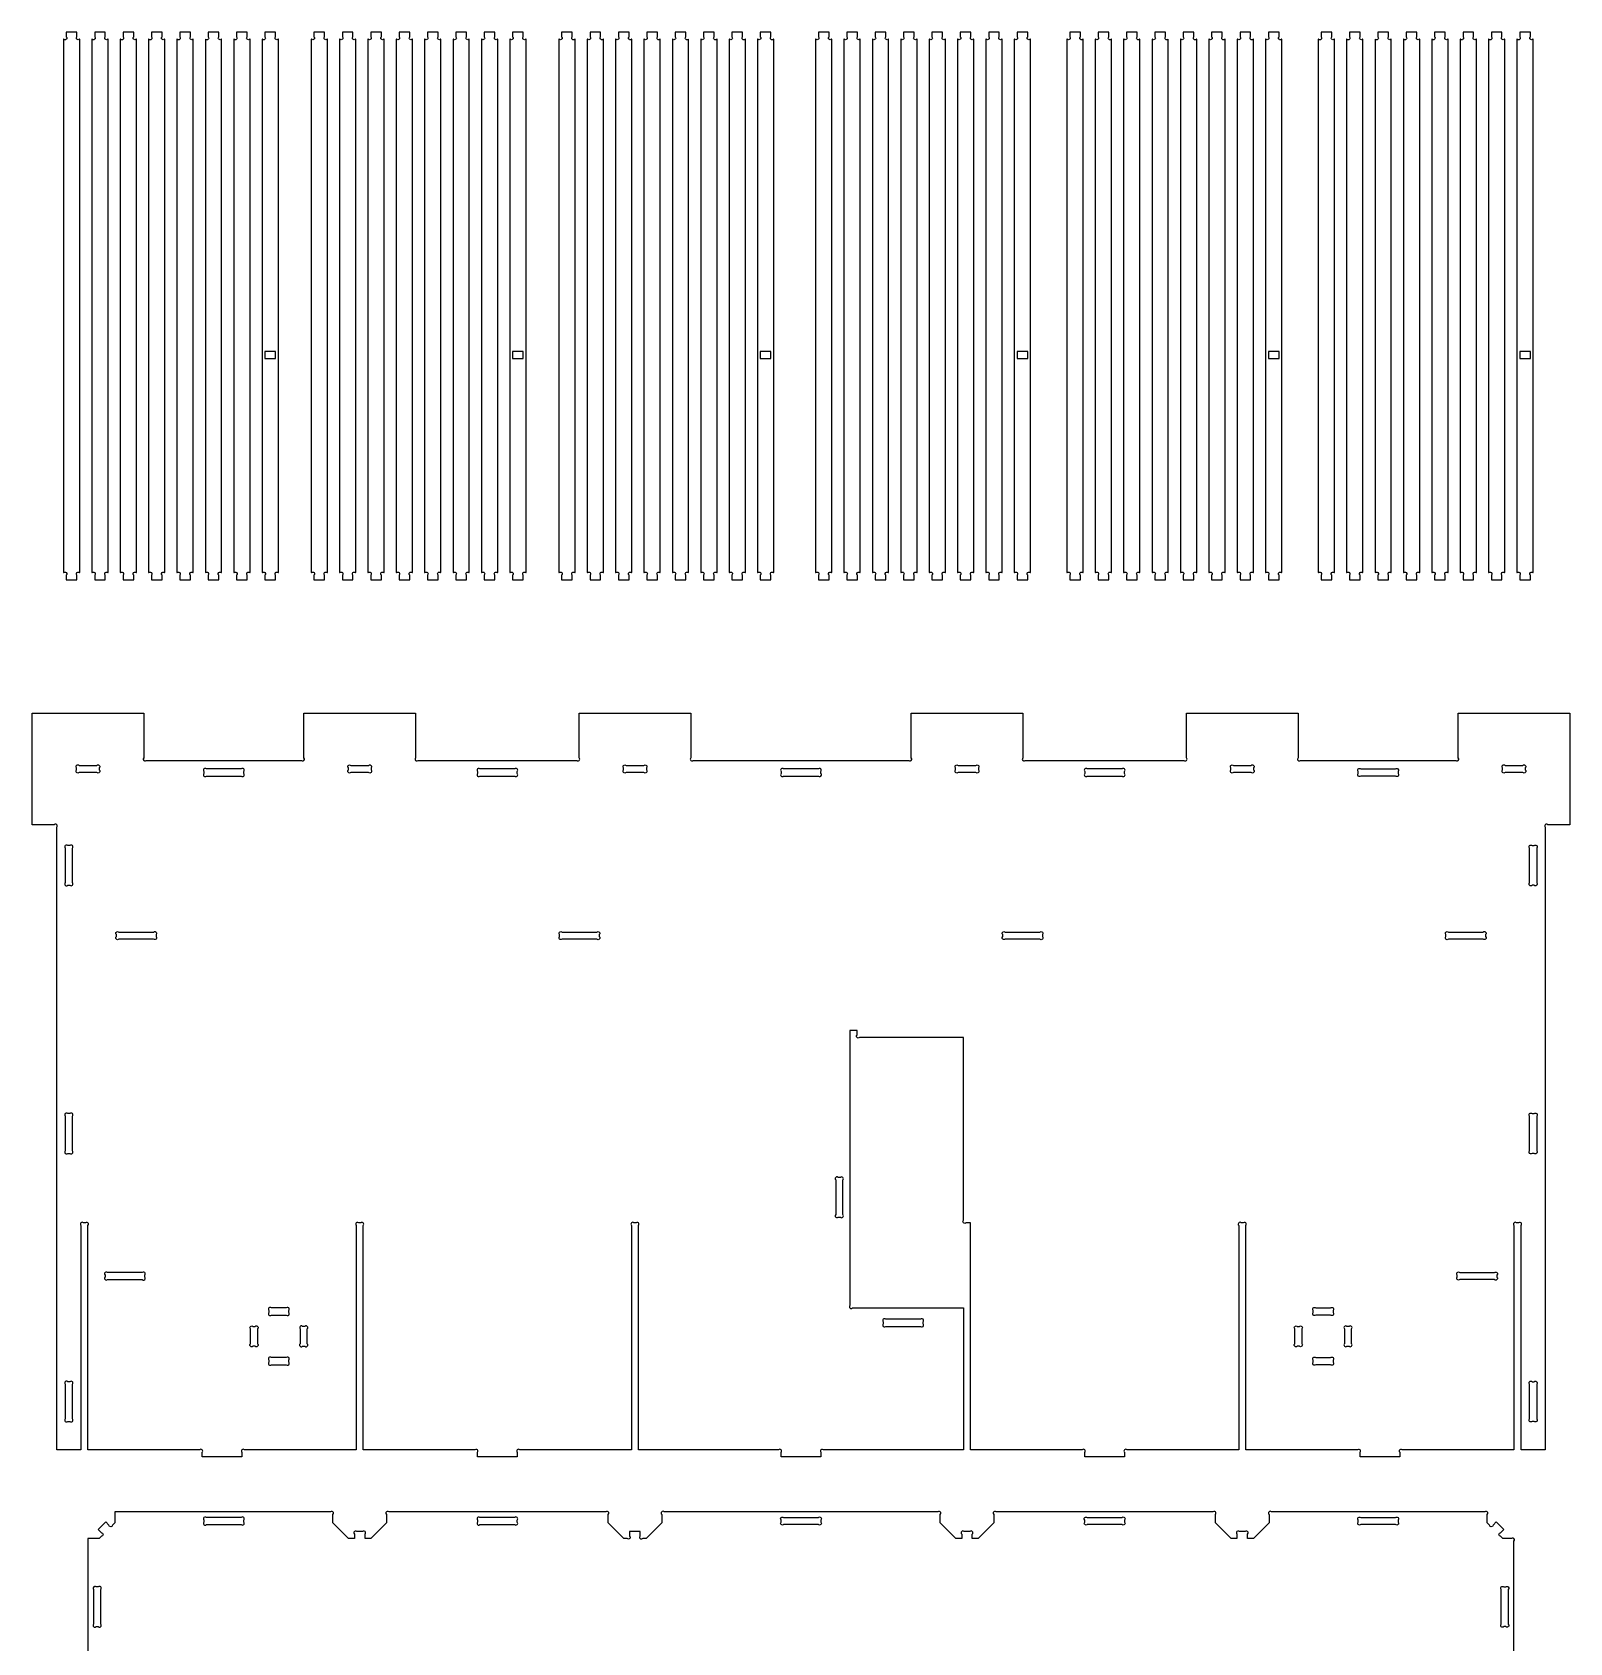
# Model space of a CAD drawing. Extents: x 9625 to 9740, y 1073 to 1136.
# Drawn here: x 9626.33 to 9653.42, y 1107.63 to 1136.02 of the extents above; entities that cross this region are included whole.
import ezdxf

# ---------------------------------------------------------------- set-up
doc = ezdxf.new("R2010")
doc.units = 0
doc.header["$MEASUREMENT"] = 0
doc.layers.add('LAYER_1', color=18, linetype='CONTINUOUS')

msp = doc.modelspace()

# ---------------------------------------------------------------- linework, layer by layer
at = {"layer": 'LAYER_1'}
for points in [[(9626.877, 1126.493), (9626.882, 1126.493, -1), (9626.927, 1126.448), (9626.927, 1126.368), (9627.114, 1126.368), (9627.114, 1126.448, -1), (9627.158, 1126.493), (9627.164, 1126.493), (9627.164, 1135.893), (9627.158, 1135.893, -1), (9627.114, 1135.937), (9627.114, 1136.018), (9626.927, 1136.018), (9626.927, 1135.937, -1), (9626.882, 1135.893), (9626.877, 1135.893)], [(9627.377, 1126.493), (9627.382, 1126.493, -1), (9627.427, 1126.448), (9627.427, 1126.368), (9627.614, 1126.368), (9627.614, 1126.448, -1), (9627.658, 1126.493), (9627.664, 1126.493), (9627.664, 1135.893), (9627.658, 1135.893, -1), (9627.614, 1135.937), (9627.614, 1136.018), (9627.427, 1136.018), (9627.427, 1135.937, -1), (9627.382, 1135.893), (9627.377, 1135.893)], [(9627.877, 1126.493), (9627.882, 1126.493, -1), (9627.927, 1126.448), (9627.927, 1126.368), (9628.114, 1126.368), (9628.114, 1126.448, -1), (9628.158, 1126.493), (9628.164, 1126.493), (9628.164, 1135.893), (9628.158, 1135.893, -1), (9628.114, 1135.937), (9628.114, 1136.018), (9627.927, 1136.018), (9627.927, 1135.937, -1), (9627.882, 1135.893), (9627.877, 1135.893)], [(9628.377, 1126.493), (9628.382, 1126.493, -1), (9628.427, 1126.448), (9628.427, 1126.368), (9628.614, 1126.368), (9628.614, 1126.448, -1), (9628.658, 1126.493), (9628.664, 1126.493), (9628.664, 1135.893), (9628.658, 1135.893, -1), (9628.614, 1135.937), (9628.614, 1136.018), (9628.427, 1136.018), (9628.427, 1135.937, -1), (9628.382, 1135.893), (9628.377, 1135.893)], [(9628.877, 1126.493), (9628.882, 1126.493, -1), (9628.927, 1126.448), (9628.927, 1126.368), (9629.114, 1126.368), (9629.114, 1126.448, -1), (9629.158, 1126.493), (9629.164, 1126.493), (9629.164, 1135.893), (9629.158, 1135.893, -1), (9629.114, 1135.937), (9629.114, 1136.018), (9628.927, 1136.018), (9628.927, 1135.937, -1), (9628.882, 1135.893), (9628.877, 1135.893)], [(9629.377, 1126.493), (9629.382, 1126.493, -1), (9629.427, 1126.448), (9629.427, 1126.368), (9629.614, 1126.368), (9629.614, 1126.448, -1), (9629.658, 1126.493), (9629.664, 1126.493), (9629.664, 1135.893), (9629.658, 1135.893, -1), (9629.614, 1135.937), (9629.614, 1136.018), (9629.427, 1136.018), (9629.427, 1135.937, -1), (9629.382, 1135.893), (9629.377, 1135.893)], [(9629.877, 1126.493), (9629.882, 1126.493, -1), (9629.927, 1126.448), (9629.927, 1126.368), (9630.114, 1126.368), (9630.114, 1126.448, -1), (9630.158, 1126.493), (9630.164, 1126.493), (9630.164, 1135.893), (9630.158, 1135.893, -1), (9630.114, 1135.937), (9630.114, 1136.018), (9629.927, 1136.018), (9629.927, 1135.937, -1), (9629.882, 1135.893), (9629.877, 1135.893)], [(9630.377, 1126.493), (9630.382, 1126.493, -1), (9630.427, 1126.448), (9630.427, 1126.368), (9630.614, 1126.368), (9630.614, 1126.448, -1), (9630.658, 1126.493), (9630.664, 1126.493), (9630.664, 1135.893), (9630.658, 1135.893, -1), (9630.614, 1135.937), (9630.614, 1136.018), (9630.427, 1136.018), (9630.427, 1135.937, -1), (9630.382, 1135.893), (9630.377, 1135.893)], [(9631.241, 1126.493), (9631.247, 1126.493, -1), (9631.291, 1126.448), (9631.291, 1126.368), (9631.478, 1126.368), (9631.478, 1126.448, -1), (9631.522, 1126.493), (9631.528, 1126.493), (9631.528, 1135.893), (9631.522, 1135.893, -1), (9631.478, 1135.937), (9631.478, 1136.018), (9631.291, 1136.018), (9631.291, 1135.937, -1), (9631.247, 1135.893), (9631.241, 1135.893)], [(9631.741, 1126.493), (9631.747, 1126.493, -1), (9631.791, 1126.448), (9631.791, 1126.368), (9631.978, 1126.368), (9631.978, 1126.448, -1), (9632.022, 1126.493), (9632.028, 1126.493), (9632.028, 1135.893), (9632.022, 1135.893, -1), (9631.978, 1135.937), (9631.978, 1136.018), (9631.791, 1136.018), (9631.791, 1135.937, -1), (9631.747, 1135.893), (9631.741, 1135.893)], [(9632.241, 1126.493), (9632.247, 1126.493, -1), (9632.291, 1126.448), (9632.291, 1126.368), (9632.478, 1126.368), (9632.478, 1126.448, -1), (9632.522, 1126.493), (9632.528, 1126.493), (9632.528, 1135.893), (9632.522, 1135.893, -1), (9632.478, 1135.937), (9632.478, 1136.018), (9632.291, 1136.018), (9632.291, 1135.937, -1), (9632.247, 1135.893), (9632.241, 1135.893)], [(9632.741, 1126.493), (9632.747, 1126.493, -1), (9632.791, 1126.448), (9632.791, 1126.368), (9632.978, 1126.368), (9632.978, 1126.448, -1), (9633.022, 1126.493), (9633.028, 1126.493), (9633.028, 1135.893), (9633.022, 1135.893, -1), (9632.978, 1135.937), (9632.978, 1136.018), (9632.791, 1136.018), (9632.791, 1135.937, -1), (9632.747, 1135.893), (9632.741, 1135.893)], [(9633.241, 1126.493), (9633.247, 1126.493, -1), (9633.291, 1126.448), (9633.291, 1126.368), (9633.478, 1126.368), (9633.478, 1126.448, -1), (9633.522, 1126.493), (9633.528, 1126.493), (9633.528, 1135.893), (9633.522, 1135.893, -1), (9633.478, 1135.937), (9633.478, 1136.018), (9633.291, 1136.018), (9633.291, 1135.937, -1), (9633.247, 1135.893), (9633.241, 1135.893)], [(9633.741, 1126.493), (9633.747, 1126.493, -1), (9633.791, 1126.448), (9633.791, 1126.368), (9633.978, 1126.368), (9633.978, 1126.448, -1), (9634.022, 1126.493), (9634.028, 1126.493), (9634.028, 1135.893), (9634.022, 1135.893, -1), (9633.978, 1135.937), (9633.978, 1136.018), (9633.791, 1136.018), (9633.791, 1135.937, -1), (9633.747, 1135.893), (9633.741, 1135.893)], [(9634.241, 1126.493), (9634.247, 1126.493, -1), (9634.291, 1126.448), (9634.291, 1126.368), (9634.478, 1126.368), (9634.478, 1126.448, -1), (9634.522, 1126.493), (9634.528, 1126.493), (9634.528, 1135.893), (9634.522, 1135.893, -1), (9634.478, 1135.937), (9634.478, 1136.018), (9634.291, 1136.018), (9634.291, 1135.937, -1), (9634.247, 1135.893), (9634.241, 1135.893)], [(9634.741, 1126.493), (9634.747, 1126.493, -1), (9634.791, 1126.448), (9634.791, 1126.368), (9634.978, 1126.368), (9634.978, 1126.448, -1), (9635.022, 1126.493), (9635.028, 1126.493), (9635.028, 1135.893), (9635.022, 1135.893, -1), (9634.978, 1135.937), (9634.978, 1136.018), (9634.791, 1136.018), (9634.791, 1135.937, -1), (9634.747, 1135.893), (9634.741, 1135.893)], [(9635.605, 1126.493), (9635.611, 1126.493, -1), (9635.655, 1126.448), (9635.655, 1126.368), (9635.842, 1126.368), (9635.842, 1126.448, -1), (9635.887, 1126.493), (9635.892, 1126.493), (9635.892, 1135.893), (9635.887, 1135.893, -1), (9635.842, 1135.937), (9635.842, 1136.018), (9635.655, 1136.018), (9635.655, 1135.937, -1), (9635.611, 1135.893), (9635.605, 1135.893)], [(9636.105, 1126.493), (9636.111, 1126.493, -1), (9636.155, 1126.448), (9636.155, 1126.368), (9636.342, 1126.368), (9636.342, 1126.448, -1), (9636.387, 1126.493), (9636.392, 1126.493), (9636.392, 1135.893), (9636.387, 1135.893, -1), (9636.342, 1135.937), (9636.342, 1136.018), (9636.155, 1136.018), (9636.155, 1135.937, -1), (9636.111, 1135.893), (9636.105, 1135.893)], [(9636.605, 1126.493), (9636.611, 1126.493, -1), (9636.655, 1126.448), (9636.655, 1126.368), (9636.842, 1126.368), (9636.842, 1126.448, -1), (9636.887, 1126.493), (9636.892, 1126.493), (9636.892, 1135.893), (9636.887, 1135.893, -1), (9636.842, 1135.937), (9636.842, 1136.018), (9636.655, 1136.018), (9636.655, 1135.937, -1), (9636.611, 1135.893), (9636.605, 1135.893)], [(9637.105, 1126.493), (9637.111, 1126.493, -1), (9637.155, 1126.448), (9637.155, 1126.368), (9637.342, 1126.368), (9637.342, 1126.448, -1), (9637.387, 1126.493), (9637.392, 1126.493), (9637.392, 1135.893), (9637.387, 1135.893, -1), (9637.342, 1135.937), (9637.342, 1136.018), (9637.155, 1136.018), (9637.155, 1135.937, -1), (9637.111, 1135.893), (9637.105, 1135.893)], [(9637.605, 1126.493), (9637.611, 1126.493, -1), (9637.655, 1126.448), (9637.655, 1126.368), (9637.842, 1126.368), (9637.842, 1126.448, -1), (9637.887, 1126.493), (9637.892, 1126.493), (9637.892, 1135.893), (9637.887, 1135.893, -1), (9637.842, 1135.937), (9637.842, 1136.018), (9637.655, 1136.018), (9637.655, 1135.937, -1), (9637.611, 1135.893), (9637.605, 1135.893)], [(9638.105, 1126.493), (9638.111, 1126.493, -1), (9638.155, 1126.448), (9638.155, 1126.368), (9638.342, 1126.368), (9638.342, 1126.448, -1), (9638.387, 1126.493), (9638.392, 1126.493), (9638.392, 1135.893), (9638.387, 1135.893, -1), (9638.342, 1135.937), (9638.342, 1136.018), (9638.155, 1136.018), (9638.155, 1135.937, -1), (9638.111, 1135.893), (9638.105, 1135.893)], [(9638.605, 1126.493), (9638.611, 1126.493, -1), (9638.655, 1126.448), (9638.655, 1126.368), (9638.842, 1126.368), (9638.842, 1126.448, -1), (9638.887, 1126.493), (9638.892, 1126.493), (9638.892, 1135.893), (9638.887, 1135.893, -1), (9638.842, 1135.937), (9638.842, 1136.018), (9638.655, 1136.018), (9638.655, 1135.937, -1), (9638.611, 1135.893), (9638.605, 1135.893)], [(9639.105, 1126.493), (9639.111, 1126.493, -1), (9639.155, 1126.448), (9639.155, 1126.368), (9639.342, 1126.368), (9639.342, 1126.448, -1), (9639.387, 1126.493), (9639.392, 1126.493), (9639.392, 1135.893), (9639.387, 1135.893, -1), (9639.342, 1135.937), (9639.342, 1136.018), (9639.155, 1136.018), (9639.155, 1135.937, -1), (9639.111, 1135.893), (9639.105, 1135.893)], [(9640.129, 1126.493), (9640.135, 1126.493, -1), (9640.179, 1126.448), (9640.179, 1126.368), (9640.366, 1126.368), (9640.366, 1126.448, -1), (9640.41, 1126.493), (9640.416, 1126.493), (9640.416, 1135.893), (9640.41, 1135.893, -1), (9640.366, 1135.937), (9640.366, 1136.018), (9640.179, 1136.018), (9640.179, 1135.937, -1), (9640.135, 1135.893), (9640.129, 1135.893)], [(9640.629, 1126.493), (9640.635, 1126.493, -1), (9640.679, 1126.448), (9640.679, 1126.368), (9640.866, 1126.368), (9640.866, 1126.448, -1), (9640.91, 1126.493), (9640.916, 1126.493), (9640.916, 1135.893), (9640.91, 1135.893, -1), (9640.866, 1135.937), (9640.866, 1136.018), (9640.679, 1136.018), (9640.679, 1135.937, -1), (9640.635, 1135.893), (9640.629, 1135.893)], [(9641.129, 1126.493), (9641.135, 1126.493, -1), (9641.179, 1126.448), (9641.179, 1126.368), (9641.366, 1126.368), (9641.366, 1126.448, -1), (9641.41, 1126.493), (9641.416, 1126.493), (9641.416, 1135.893), (9641.41, 1135.893, -1), (9641.366, 1135.937), (9641.366, 1136.018), (9641.179, 1136.018), (9641.179, 1135.937, -1), (9641.135, 1135.893), (9641.129, 1135.893)], [(9641.629, 1126.493), (9641.635, 1126.493, -1), (9641.679, 1126.448), (9641.679, 1126.368), (9641.866, 1126.368), (9641.866, 1126.448, -1), (9641.91, 1126.493), (9641.916, 1126.493), (9641.916, 1135.893), (9641.91, 1135.893, -1), (9641.866, 1135.937), (9641.866, 1136.018), (9641.679, 1136.018), (9641.679, 1135.937, -1), (9641.635, 1135.893), (9641.629, 1135.893)], [(9642.129, 1126.493), (9642.135, 1126.493, -1), (9642.179, 1126.448), (9642.179, 1126.368), (9642.366, 1126.368), (9642.366, 1126.448, -1), (9642.41, 1126.493), (9642.416, 1126.493), (9642.416, 1135.893), (9642.41, 1135.893, -1), (9642.366, 1135.937), (9642.366, 1136.018), (9642.179, 1136.018), (9642.179, 1135.937, -1), (9642.135, 1135.893), (9642.129, 1135.893)], [(9642.629, 1126.493), (9642.635, 1126.493, -1), (9642.679, 1126.448), (9642.679, 1126.368), (9642.866, 1126.368), (9642.866, 1126.448, -1), (9642.91, 1126.493), (9642.916, 1126.493), (9642.916, 1135.893), (9642.91, 1135.893, -1), (9642.866, 1135.937), (9642.866, 1136.018), (9642.679, 1136.018), (9642.679, 1135.937, -1), (9642.635, 1135.893), (9642.629, 1135.893)], [(9643.129, 1126.493), (9643.135, 1126.493, -1), (9643.179, 1126.448), (9643.179, 1126.368), (9643.366, 1126.368), (9643.366, 1126.448, -1), (9643.41, 1126.493), (9643.416, 1126.493), (9643.416, 1135.893), (9643.41, 1135.893, -1), (9643.366, 1135.937), (9643.366, 1136.018), (9643.179, 1136.018), (9643.179, 1135.937, -1), (9643.135, 1135.893), (9643.129, 1135.893)], [(9643.629, 1126.493), (9643.635, 1126.493, -1), (9643.679, 1126.448), (9643.679, 1126.368), (9643.866, 1126.368), (9643.866, 1126.448, -1), (9643.91, 1126.493), (9643.916, 1126.493), (9643.916, 1135.893), (9643.91, 1135.893, -1), (9643.866, 1135.937), (9643.866, 1136.018), (9643.679, 1136.018), (9643.679, 1135.937, -1), (9643.635, 1135.893), (9643.629, 1135.893)], [(9644.557, 1126.493), (9644.563, 1126.493, -1), (9644.607, 1126.448), (9644.607, 1126.368), (9644.794, 1126.368), (9644.794, 1126.448, -1), (9644.839, 1126.493), (9644.844, 1126.493), (9644.844, 1135.893), (9644.839, 1135.893, -1), (9644.794, 1135.937), (9644.794, 1136.018), (9644.607, 1136.018), (9644.607, 1135.937, -1), (9644.563, 1135.893), (9644.557, 1135.893)], [(9645.057, 1126.493), (9645.063, 1126.493, -1), (9645.107, 1126.448), (9645.107, 1126.368), (9645.294, 1126.368), (9645.294, 1126.448, -1), (9645.339, 1126.493), (9645.344, 1126.493), (9645.344, 1135.893), (9645.339, 1135.893, -1), (9645.294, 1135.937), (9645.294, 1136.018), (9645.107, 1136.018), (9645.107, 1135.937, -1), (9645.063, 1135.893), (9645.057, 1135.893)], [(9645.557, 1126.493), (9645.563, 1126.493, -1), (9645.607, 1126.448), (9645.607, 1126.368), (9645.794, 1126.368), (9645.794, 1126.448, -1), (9645.839, 1126.493), (9645.844, 1126.493), (9645.844, 1135.893), (9645.839, 1135.893, -1), (9645.794, 1135.937), (9645.794, 1136.018), (9645.607, 1136.018), (9645.607, 1135.937, -1), (9645.563, 1135.893), (9645.557, 1135.893)], [(9646.057, 1126.493), (9646.063, 1126.493, -1), (9646.107, 1126.448), (9646.107, 1126.368), (9646.294, 1126.368), (9646.294, 1126.448, -1), (9646.339, 1126.493), (9646.344, 1126.493), (9646.344, 1135.893), (9646.339, 1135.893, -1), (9646.294, 1135.937), (9646.294, 1136.018), (9646.107, 1136.018), (9646.107, 1135.937, -1), (9646.063, 1135.893), (9646.057, 1135.893)], [(9646.557, 1126.493), (9646.563, 1126.493, -1), (9646.607, 1126.448), (9646.607, 1126.368), (9646.794, 1126.368), (9646.794, 1126.448, -1), (9646.839, 1126.493), (9646.844, 1126.493), (9646.844, 1135.893), (9646.839, 1135.893, -1), (9646.794, 1135.937), (9646.794, 1136.018), (9646.607, 1136.018), (9646.607, 1135.937, -1), (9646.563, 1135.893), (9646.557, 1135.893)], [(9647.057, 1126.493), (9647.063, 1126.493, -1), (9647.107, 1126.448), (9647.107, 1126.368), (9647.294, 1126.368), (9647.294, 1126.448, -1), (9647.339, 1126.493), (9647.344, 1126.493), (9647.344, 1135.893), (9647.339, 1135.893, -1), (9647.294, 1135.937), (9647.294, 1136.018), (9647.107, 1136.018), (9647.107, 1135.937, -1), (9647.063, 1135.893), (9647.057, 1135.893)], [(9647.557, 1126.493), (9647.563, 1126.493, -1), (9647.607, 1126.448), (9647.607, 1126.368), (9647.794, 1126.368), (9647.794, 1126.448, -1), (9647.839, 1126.493), (9647.844, 1126.493), (9647.844, 1135.893), (9647.839, 1135.893, -1), (9647.794, 1135.937), (9647.794, 1136.018), (9647.607, 1136.018), (9647.607, 1135.937, -1), (9647.563, 1135.893), (9647.557, 1135.893)], [(9648.057, 1126.493), (9648.063, 1126.493, -1), (9648.107, 1126.448), (9648.107, 1126.368), (9648.294, 1126.368), (9648.294, 1126.448, -1), (9648.339, 1126.493), (9648.344, 1126.493), (9648.344, 1135.893), (9648.339, 1135.893, -1), (9648.294, 1135.937), (9648.294, 1136.018), (9648.107, 1136.018), (9648.107, 1135.937, -1), (9648.063, 1135.893), (9648.057, 1135.893)], [(9648.986, 1126.493), (9648.991, 1126.493, -1), (9649.036, 1126.448), (9649.036, 1126.368), (9649.223, 1126.368), (9649.223, 1126.448, -1), (9649.267, 1126.493), (9649.273, 1126.493), (9649.273, 1135.893), (9649.267, 1135.893, -1), (9649.223, 1135.937), (9649.223, 1136.018), (9649.036, 1136.018), (9649.036, 1135.937, -1), (9648.991, 1135.893), (9648.986, 1135.893)], [(9649.486, 1126.493), (9649.491, 1126.493, -1), (9649.536, 1126.448), (9649.536, 1126.368), (9649.723, 1126.368), (9649.723, 1126.448, -1), (9649.767, 1126.493), (9649.773, 1126.493), (9649.773, 1135.893), (9649.767, 1135.893, -1), (9649.723, 1135.937), (9649.723, 1136.018), (9649.536, 1136.018), (9649.536, 1135.937, -1), (9649.491, 1135.893), (9649.486, 1135.893)], [(9649.986, 1126.493), (9649.991, 1126.493, -1), (9650.036, 1126.448), (9650.036, 1126.368), (9650.223, 1126.368), (9650.223, 1126.448, -1), (9650.267, 1126.493), (9650.273, 1126.493), (9650.273, 1135.893), (9650.267, 1135.893, -1), (9650.223, 1135.937), (9650.223, 1136.018), (9650.036, 1136.018), (9650.036, 1135.937, -1), (9649.991, 1135.893), (9649.986, 1135.893)], [(9650.486, 1126.493), (9650.491, 1126.493, -1), (9650.536, 1126.448), (9650.536, 1126.368), (9650.723, 1126.368), (9650.723, 1126.448, -1), (9650.767, 1126.493), (9650.773, 1126.493), (9650.773, 1135.893), (9650.767, 1135.893, -1), (9650.723, 1135.937), (9650.723, 1136.018), (9650.536, 1136.018), (9650.536, 1135.937, -1), (9650.491, 1135.893), (9650.486, 1135.893)], [(9650.986, 1126.493), (9650.991, 1126.493, -1), (9651.036, 1126.448), (9651.036, 1126.368), (9651.223, 1126.368), (9651.223, 1126.448, -1), (9651.267, 1126.493), (9651.273, 1126.493), (9651.273, 1135.893), (9651.267, 1135.893, -1), (9651.223, 1135.937), (9651.223, 1136.018), (9651.036, 1136.018), (9651.036, 1135.937, -1), (9650.991, 1135.893), (9650.986, 1135.893)], [(9651.486, 1126.493), (9651.491, 1126.493, -1), (9651.536, 1126.448), (9651.536, 1126.368), (9651.723, 1126.368), (9651.723, 1126.448, -1), (9651.767, 1126.493), (9651.773, 1126.493), (9651.773, 1135.893), (9651.767, 1135.893, -1), (9651.723, 1135.937), (9651.723, 1136.018), (9651.536, 1136.018), (9651.536, 1135.937, -1), (9651.491, 1135.893), (9651.486, 1135.893)], [(9651.986, 1126.493), (9651.991, 1126.493, -1), (9652.036, 1126.448), (9652.036, 1126.368), (9652.223, 1126.368), (9652.223, 1126.448, -1), (9652.267, 1126.493), (9652.273, 1126.493), (9652.273, 1135.893), (9652.267, 1135.893, -1), (9652.223, 1135.937), (9652.223, 1136.018), (9652.036, 1136.018), (9652.036, 1135.937, -1), (9651.991, 1135.893), (9651.986, 1135.893)], [(9652.486, 1126.493), (9652.491, 1126.493, -1), (9652.536, 1126.448), (9652.536, 1126.368), (9652.723, 1126.368), (9652.723, 1126.448, -1), (9652.767, 1126.493), (9652.773, 1126.493), (9652.773, 1135.893), (9652.767, 1135.893, -1), (9652.723, 1135.937), (9652.723, 1136.018), (9652.536, 1136.018), (9652.536, 1135.937, -1), (9652.491, 1135.893), (9652.486, 1135.893)], [(9642.859, 1115.032), (9642.779, 1115.032, -1), (9642.734, 1115.077), (9642.734, 1118.299), (9640.904, 1118.299, -1), (9640.859, 1118.343), (9640.859, 1118.424), (9640.734, 1118.424), (9640.734, 1113.577, 1), (9640.779, 1113.532), (9642.734, 1113.532), (9642.734, 1111.032), (9640.266, 1111.032, 1), (9640.222, 1110.988), (9640.222, 1110.907), (9639.522, 1110.907), (9639.522, 1110.988, 1), (9639.478, 1111.032), (9637.009, 1111.032), (9637.009, 1114.988, 1), (9636.965, 1115.032), (9636.929, 1115.032, 1), (9636.884, 1114.988), (9636.884, 1111.032), (9634.916, 1111.032, 1), (9634.872, 1110.988), (9634.872, 1110.907), (9634.172, 1110.907), (9634.172, 1110.988, 1), (9634.128, 1111.032), (9632.159, 1111.032), (9632.159, 1114.988, 1), (9632.115, 1115.032), (9632.079, 1115.032, 1), (9632.034, 1114.988), (9632.034, 1111.032), (9630.066, 1111.032, 1), (9630.022, 1110.988), (9630.022, 1110.907), (9629.322, 1110.907), (9629.322, 1110.988, 1), (9629.278, 1111.032), (9627.309, 1111.032), (9627.309, 1114.988, 1), (9627.265, 1115.032), (9627.229, 1115.032, 1), (9627.184, 1114.988), (9627.184, 1111.032), (9626.759, 1111.032), (9626.759, 1122.005, 1), (9626.715, 1122.05), (9626.327, 1122.05), (9626.327, 1124.015), (9628.292, 1124.015), (9628.292, 1123.227, 1), (9628.336, 1123.182), (9631.07, 1123.182, 1), (9631.114, 1123.227), (9631.114, 1124.015), (9633.08, 1124.015), (9633.08, 1123.227, 1), (9633.124, 1123.182), (9635.92, 1123.182, 1), (9635.964, 1123.227), (9635.964, 1124.015), (9637.93, 1124.015), (9637.93, 1123.227, 1), (9637.974, 1123.182), (9641.77, 1123.182, 1), (9641.814, 1123.227), (9641.814, 1124.015), (9643.78, 1124.015), (9643.78, 1123.227, 1), (9643.824, 1123.182), (9646.62, 1123.182, 1), (9646.664, 1123.227), (9646.664, 1124.015), (9648.63, 1124.015), (9648.63, 1123.227, 1), (9648.674, 1123.182), (9651.407, 1123.182, 1), (9651.452, 1123.227), (9651.452, 1124.015), (9653.417, 1124.015), (9653.417, 1122.05), (9653.029, 1122.05, 1), (9652.984, 1122.005), (9652.984, 1111.032), (9652.559, 1111.032), (9652.559, 1114.988, 1), (9652.515, 1115.032), (9652.479, 1115.032, 1), (9652.434, 1114.988), (9652.434, 1111.032), (9650.466, 1111.032, 1), (9650.422, 1110.988), (9650.422, 1110.907), (9649.722, 1110.907), (9649.722, 1110.988, 1), (9649.678, 1111.032), (9647.709, 1111.032), (9647.709, 1114.988, 1), (9647.665, 1115.032), (9647.629, 1115.032, 1), (9647.584, 1114.988), (9647.584, 1111.032), (9645.616, 1111.032, 1), (9645.572, 1110.988), (9645.572, 1110.907), (9644.872, 1110.907), (9644.872, 1110.988, 1), (9644.828, 1111.032), (9642.859, 1111.032)], [(9627.465, 1122.97), (9627.154, 1122.97, -1), (9627.109, 1123.014), (9627.109, 1123.051, -1), (9627.154, 1123.095), (9627.465, 1123.095, -1), (9627.509, 1123.051), (9627.509, 1123.014, -1)], [(9630.009, 1123.032), (9629.397, 1123.032, 1), (9629.353, 1122.988), (9629.353, 1122.952, 1), (9629.397, 1122.907), (9630.009, 1122.907, 1), (9630.053, 1122.952), (9630.053, 1122.988, 1)], [(9632.253, 1122.97), (9631.941, 1122.97, -1), (9631.897, 1123.014), (9631.897, 1123.051, -1), (9631.941, 1123.095), (9632.253, 1123.095, -1), (9632.297, 1123.051), (9632.297, 1123.014, -1)], [(9634.828, 1123.032), (9634.216, 1123.032, 1), (9634.172, 1122.988), (9634.172, 1122.952, 1), (9634.216, 1122.907), (9634.828, 1122.907, 1), (9634.872, 1122.952), (9634.872, 1122.988, 1)], [(9637.147, 1123.051), (9637.147, 1123.014, -1), (9637.103, 1122.97), (9636.791, 1122.97, -1), (9636.747, 1123.014), (9636.747, 1123.051, -1), (9636.791, 1123.095), (9637.103, 1123.095, -1)], [(9640.178, 1123.032), (9639.566, 1123.032, 1), (9639.522, 1122.988), (9639.522, 1122.952, 1), (9639.566, 1122.907), (9640.178, 1122.907, 1), (9640.222, 1122.952), (9640.222, 1122.988, 1)], [(9642.953, 1122.97), (9642.641, 1122.97, -1), (9642.597, 1123.014), (9642.597, 1123.051, -1), (9642.641, 1123.095), (9642.953, 1123.095, -1), (9642.997, 1123.051), (9642.997, 1123.014, -1)], [(9645.528, 1123.032), (9644.916, 1123.032, 1), (9644.872, 1122.988), (9644.872, 1122.952, 1), (9644.916, 1122.907), (9645.528, 1122.907, 1), (9645.572, 1122.952), (9645.572, 1122.988, 1)], [(9647.491, 1123.095), (9647.803, 1123.095, -1), (9647.847, 1123.051), (9647.847, 1123.014, -1), (9647.803, 1122.97), (9647.491, 1122.97, -1), (9647.447, 1123.014), (9647.447, 1123.051, -1)], [(9649.735, 1123.032), (9650.346, 1123.032, -1), (9650.391, 1122.988), (9650.391, 1122.952, -1), (9650.346, 1122.907), (9649.735, 1122.907, -1), (9649.691, 1122.952), (9649.691, 1122.988, -1)], [(9652.279, 1123.095), (9652.59, 1123.095, -1), (9652.634, 1123.051), (9652.634, 1123.014, -1), (9652.59, 1122.97), (9652.279, 1122.97, -1), (9652.234, 1123.014), (9652.234, 1123.051, -1)], [(9626.909, 1121.638), (9626.909, 1121.027, 1), (9626.954, 1120.982), (9626.99, 1120.982, 1), (9627.034, 1121.027), (9627.034, 1121.638, 1), (9626.99, 1121.682), (9626.954, 1121.682, 1)], [(9652.834, 1121.638), (9652.834, 1121.027, -1), (9652.79, 1120.982), (9652.754, 1120.982, -1), (9652.709, 1121.027), (9652.709, 1121.638, -1), (9652.754, 1121.682), (9652.79, 1121.682, -1)], [(9627.854, 1120.157), (9628.465, 1120.157, -1), (9628.509, 1120.113), (9628.509, 1120.077, -1), (9628.465, 1120.032), (9627.854, 1120.032, -1), (9627.809, 1120.077), (9627.809, 1120.113, -1)], [(9636.274, 1120.032), (9635.662, 1120.032, -1), (9635.618, 1120.077), (9635.618, 1120.113, -1), (9635.662, 1120.157), (9636.274, 1120.157, -1), (9636.318, 1120.113), (9636.318, 1120.077, -1)], [(9644.082, 1120.032), (9643.47, 1120.032, -1), (9643.426, 1120.077), (9643.426, 1120.113, -1), (9643.47, 1120.157), (9644.082, 1120.157, -1), (9644.126, 1120.113), (9644.126, 1120.077, -1)], [(9651.279, 1120.157), (9651.89, 1120.157, -1), (9651.934, 1120.113), (9651.934, 1120.077, -1), (9651.89, 1120.032), (9651.279, 1120.032, -1), (9651.234, 1120.077), (9651.234, 1120.113, -1)], [(9626.909, 1116.913), (9626.909, 1116.302, 1), (9626.954, 1116.257), (9626.99, 1116.257, 1), (9627.034, 1116.302), (9627.034, 1116.913, 1), (9626.99, 1116.957), (9626.954, 1116.957, 1)], [(9652.834, 1116.913), (9652.834, 1116.302, -1), (9652.79, 1116.257), (9652.754, 1116.257, -1), (9652.709, 1116.302), (9652.709, 1116.913, -1), (9652.754, 1116.957), (9652.79, 1116.957, -1)], [(9640.484, 1115.788), (9640.484, 1115.177, 1), (9640.529, 1115.132), (9640.565, 1115.132, 1), (9640.609, 1115.177), (9640.609, 1115.788, 1), (9640.565, 1115.832), (9640.529, 1115.832, 1)], [(9627.654, 1114.032), (9628.265, 1114.032, 1), (9628.309, 1114.077), (9628.309, 1114.113, 1), (9628.265, 1114.157), (9627.654, 1114.157, 1), (9627.609, 1114.113), (9627.609, 1114.077, 1)], [(9651.479, 1114.157), (9652.09, 1114.157, -1), (9652.134, 1114.113), (9652.134, 1114.077, -1), (9652.09, 1114.032), (9651.479, 1114.032, -1), (9651.434, 1114.077), (9651.434, 1114.113, -1)], [(9630.541, 1113.407), (9630.803, 1113.407, 1), (9630.847, 1113.452), (9630.847, 1113.488, 1), (9630.803, 1113.532), (9630.541, 1113.532, 1), (9630.497, 1113.488), (9630.497, 1113.452, 1)], [(9641.366, 1113.207), (9641.978, 1113.207, 1), (9642.022, 1113.252), (9642.022, 1113.288, 1), (9641.978, 1113.332), (9641.366, 1113.332, 1), (9641.322, 1113.288), (9641.322, 1113.252, 1)], [(9648.941, 1113.532), (9649.203, 1113.532, -1), (9649.247, 1113.488), (9649.247, 1113.452, -1), (9649.203, 1113.407), (9648.941, 1113.407, -1), (9648.897, 1113.452), (9648.897, 1113.488, -1)], [(9630.297, 1113.163), (9630.297, 1112.902, -1), (9630.253, 1112.857), (9630.216, 1112.857, -1), (9630.172, 1112.902), (9630.172, 1113.163, -1), (9630.216, 1113.207), (9630.253, 1113.207, -1)], [(9631.047, 1113.163), (9631.047, 1112.902, 1), (9631.091, 1112.857), (9631.128, 1112.857, 1), (9631.172, 1112.902), (9631.172, 1113.163, 1), (9631.128, 1113.207), (9631.091, 1113.207, 1)], [(9648.697, 1113.163), (9648.697, 1112.902, -1), (9648.653, 1112.857), (9648.616, 1112.857, -1), (9648.572, 1112.902), (9648.572, 1113.163, -1), (9648.616, 1113.207), (9648.653, 1113.207, -1)], [(9649.447, 1113.163), (9649.447, 1112.902, 1), (9649.491, 1112.857), (9649.528, 1112.857, 1), (9649.572, 1112.902), (9649.572, 1113.163, 1), (9649.528, 1113.207), (9649.491, 1113.207, 1)], [(9630.541, 1112.532), (9630.803, 1112.532, 1), (9630.847, 1112.577), (9630.847, 1112.613, 1), (9630.803, 1112.657), (9630.541, 1112.657, 1), (9630.497, 1112.613), (9630.497, 1112.577, 1)], [(9649.203, 1112.532), (9648.941, 1112.532, -1), (9648.897, 1112.577), (9648.897, 1112.613, -1), (9648.941, 1112.657), (9649.203, 1112.657, -1), (9649.247, 1112.613), (9649.247, 1112.577, -1)], [(9626.909, 1112.188), (9626.909, 1111.577, 1), (9626.954, 1111.532), (9626.99, 1111.532, 1), (9627.034, 1111.577), (9627.034, 1112.188, 1), (9626.99, 1112.232), (9626.954, 1112.232, 1)], [(9652.834, 1112.188), (9652.834, 1111.577, -1), (9652.79, 1111.532), (9652.754, 1111.532, -1), (9652.709, 1111.577), (9652.709, 1112.188, -1), (9652.754, 1112.232), (9652.79, 1112.232, -1)], [(9629.397, 1109.714), (9630.009, 1109.714, 1), (9630.053, 1109.758), (9630.053, 1109.794, 1), (9630.009, 1109.839), (9629.397, 1109.839, 1), (9629.353, 1109.794), (9629.353, 1109.758, 1)], [(9634.216, 1109.714), (9634.828, 1109.714, 1), (9634.872, 1109.758), (9634.872, 1109.794, 1), (9634.828, 1109.839), (9634.216, 1109.839, 1), (9634.172, 1109.794), (9634.172, 1109.758, 1)], [(9639.566, 1109.839), (9640.178, 1109.839, -1), (9640.222, 1109.794), (9640.222, 1109.758, -1), (9640.178, 1109.714), (9639.566, 1109.714, -1), (9639.522, 1109.758), (9639.522, 1109.794, -1)], [(9644.916, 1109.839), (9645.528, 1109.839, -1), (9645.572, 1109.794), (9645.572, 1109.758, -1), (9645.528, 1109.714), (9644.916, 1109.714, -1), (9644.872, 1109.758), (9644.872, 1109.794, -1)], [(9649.735, 1109.839), (9650.346, 1109.839, -1), (9650.391, 1109.794), (9650.391, 1109.758, -1), (9650.346, 1109.714), (9649.735, 1109.714, -1), (9649.691, 1109.758), (9649.691, 1109.794, -1)], [(9627.409, 1108.571), (9627.409, 1107.959, 1), (9627.454, 1107.915), (9627.49, 1107.915, 1), (9627.534, 1107.959), (9627.534, 1108.571, 1), (9627.49, 1108.615), (9627.454, 1108.615, 1)], [(9652.29, 1107.915), (9652.254, 1107.915, -1), (9652.209, 1107.959), (9652.209, 1108.571, -1), (9652.254, 1108.615), (9652.29, 1108.615, -1), (9652.334, 1108.571), (9652.334, 1107.959, -1)]]:
    msp.add_lwpolyline(points, format="xyb", close=True, dxfattribs=at)
for points in [[(9630.614, 1130.391), (9630.427, 1130.391), (9630.427, 1130.266), (9630.614, 1130.266)], [(9634.978, 1130.391), (9634.791, 1130.391), (9634.791, 1130.266), (9634.978, 1130.266)], [(9639.342, 1130.391), (9639.155, 1130.391), (9639.155, 1130.266), (9639.342, 1130.266)], [(9643.866, 1130.391), (9643.679, 1130.391), (9643.679, 1130.266), (9643.866, 1130.266)], [(9648.294, 1130.391), (9648.107, 1130.391), (9648.107, 1130.266), (9648.294, 1130.266)], [(9652.723, 1130.391), (9652.536, 1130.391), (9652.536, 1130.266), (9652.723, 1130.266)]]:
    msp.add_lwpolyline(points, close=True, dxfattribs=at)
msp.add_lwpolyline([(9652.434, 1105.983), (9652.434, 1109.423, 1), (9652.39, 1109.467), (9652.239, 1109.467), (9652.198, 1109.508, -1), (9652.198, 1109.57), (9652.256, 1109.627), (9652.123, 1109.76), (9652.066, 1109.703, -1), (9652.004, 1109.703), (9651.963, 1109.743), (9651.963, 1109.894, 1), (9651.919, 1109.939), (9648.163, 1109.939, 1), (9648.118, 1109.894), (9648.118, 1109.743), (9647.842, 1109.467), (9647.74, 1109.467), (9647.74, 1109.548, 1), (9647.696, 1109.592), (9647.598, 1109.592, 1), (9647.553, 1109.548), (9647.553, 1109.467), (9647.452, 1109.467), (9647.175, 1109.743), (9647.175, 1109.894, 1), (9647.131, 1109.939), (9643.313, 1109.939, 1), (9643.268, 1109.894), (9643.268, 1109.743), (9642.992, 1109.467), (9642.89, 1109.467), (9642.89, 1109.548, 1), (9642.846, 1109.592), (9642.748, 1109.592, 1), (9642.703, 1109.548), (9642.703, 1109.467), (9642.602, 1109.467), (9642.325, 1109.743), (9642.325, 1109.894, 1), (9642.281, 1109.939), (9637.463, 1109.939, 1), (9637.418, 1109.894), (9637.418, 1109.743), (9637.142, 1109.467), (9637.085, 1109.467, -1), (9637.04, 1109.511), (9637.04, 1109.592), (9636.853, 1109.592), (9636.853, 1109.511, -1), (9636.809, 1109.467), (9636.752, 1109.467), (9636.475, 1109.743), (9636.475, 1109.894, 1), (9636.431, 1109.939), (9632.613, 1109.939, 1), (9632.568, 1109.894), (9632.568, 1109.743), (9632.292, 1109.467), (9632.19, 1109.467), (9632.19, 1109.548, 1), (9632.146, 1109.592), (9632.048, 1109.592, 1), (9632.003, 1109.548), (9632.003, 1109.467), (9631.902, 1109.467), (9631.625, 1109.743), (9631.625, 1109.894, 1), (9631.581, 1109.939), (9627.781, 1109.939), (9627.781, 1109.743), (9627.74, 1109.703, -1), (9627.678, 1109.703), (9627.621, 1109.76), (9627.488, 1109.627), (9627.545, 1109.57, -1), (9627.545, 1109.508), (9627.505, 1109.467), (9627.309, 1109.467), (9627.309, 1105.983, -1)], format="xyb", dxfattribs=at)

doc.saveas('drawing.dxf')
